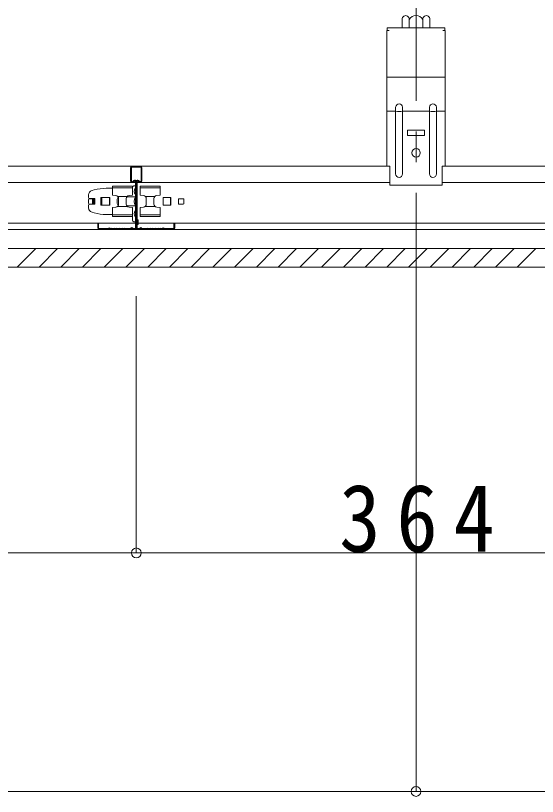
# Model space of a CAD drawing. Units: millimetres at full size, sheet at 1:20; details may follow other scales. Extents: x -4155 to 4045, y -2866 to 2834.
# Drawn here: x 1461 to 1800, y 540 to 1047 of the extents above; entities that cross this region are included whole.
import ezdxf

# ---------------------------------------------------------------- set-up
doc = ezdxf.new("R2010")
doc.units = ezdxf.units.MM
doc.header["$LTSCALE"] = 20
doc.linetypes.add('CHAIN1', pattern=[8, 5, -1, 1, -1])
for name, color, linetype, lineweight in [('1-0_断面', 7, 'Continuous', 9), ('1-1_寸法', 7, 'Continuous', 9), ('1-3_ＤＨクロス', 7, 'Continuous', 9)]:
    doc.layers.add(name, color=color, linetype=linetype, lineweight=lineweight)
doc.styles.add('ＭＳ ゴシック', font='')
doc.styles.get('ＭＳ ゴシック').set_extended_font_data('MS Gothic')

msp = doc.modelspace()

# ---------------------------------------------------------------- linework, layer by layer
at = {"layer": '1-0_断面', "color": 4, "linetype": 'CHAIN1'}
msp.add_line((1721.26, 2532.15), (1721.26, 872.35), dxfattribs=at)
at = {"layer": '1-0_断面'}
for p, q in [((1712.26, 1045.46), (1712.26, 1039.49)), ((1716.76, 1044.99), (1716.76, 1039.49)), ((1725.76, 1044.99), (1725.76, 1039.49)), ((1730.26, 1045.46), (1730.26, 1039.49)), ((1702.26, 1037.89), (1703.86, 1037.89)), ((1702.26, 1037.89), (1702.26, 949.69)), ((1702.46, 1037.89), (1702.46, 1039.49)), ((1740.06, 1039.49), (1702.46, 1039.49)), ((1738.66, 1037.89), (1740.26, 1037.89)), ((1740.06, 1037.89), (1740.06, 1039.49)), ((1740.26, 1037.89), (1740.26, 949.69)), ((1740.26, 1007.49), (1702.26, 1007.49)), ((1708.01, 985.26), (1702.26, 985.26)), ((1708.01, 988.04), (1708.01, 944.54)), ((1712.51, 988.04), (1712.51, 944.54)), ((1712.51, 985.26), (1730.01, 985.26)), ((1730.01, 988.04), (1730.01, 944.54)), ((1734.51, 988.04), (1734.51, 944.54)), ((1734.51, 985.26), (1740.26, 985.26)), ((1715.76, 973.09), (1726.76, 973.09)), ((1715.76, 969.59), (1715.76, 973.09)), ((1726.76, 973.09), (1726.76, 969.59)), ((1726.76, 969.59), (1715.76, 969.59)), ((838.26, 949.49), (1704.26, 949.49)), ((1704.26, 949.69), (1702.26, 949.69)), ((1704.26, 949.69), (1704.26, 937.29)), ((1738.26, 949.69), (1738.26, 937.29)), ((1740.26, 949.69), (1738.26, 949.69)), ((2604.26, 949.49), (1738.26, 949.49)), ((838.26, 938.89), (1704.26, 938.89)), ((1519.67, 935.19), (1523.76, 935.19)), ((1523.76, 930.69), (1523.76, 936.52)), ((1536.76, 936.52), (1523.76, 936.52)), ((1536.76, 935.49), (1523.76, 935.49)), ((1536.76, 930.69), (1536.76, 936.52)), ((1537.76, 936.69), (1538.76, 936.69)), ((1541.76, 936.52), (1541.76, 930.69)), ((1541.76, 936.52), (1554.76, 936.52)), ((1541.76, 935.49), (1554.76, 935.49)), ((1738.26, 937.29), (1704.26, 937.29)), ((1738.26, 938.89), (2604.26, 938.89)), ((1508.26, 930.89), (1508.26, 929.29)), ((1510.48, 933.78), (1511.9, 934.16)), ((1516.16, 929.24), (1516.66, 929.24)), ((1516.16, 924.14), (1516.16, 929.24)), ((1516.65, 929.19), (1516.65, 924.19)), ((1521.76, 929.19), (1516.65, 929.19)), ((1516.66, 929.24), (1516.66, 924.14)), ((1522.16, 929.24), (1516.66, 929.24)), ((1516.87, 929.19), (1516.87, 924.19)), ((1521.76, 924.19), (1521.76, 929.19)), ((1522.16, 924.14), (1522.16, 929.24)), ((1523.76, 930.69), (1525.93, 930.5)), ((1533.39, 929.96), (1527.13, 929.96)), ((1533.14, 929.69), (1538.76, 929.69)), ((1536.76, 930.69), (1534.58, 930.5)), ((1541.76, 930.69), (1543.93, 930.5)), ((1545.13, 929.96), (1551.39, 929.96)), ((1556.76, 924.19), (1556.76, 929.19)), ((1556.76, 929.19), (1561.86, 929.19)), ((1561.64, 929.19), (1561.64, 924.19)), ((1561.76, 929.19), (1561.76, 924.19)), ((1561.86, 929.19), (1561.86, 924.19)), ((1508.26, 927.94), (1508.26, 925.44)), ((1508.26, 922.49), (1508.26, 924.09)), ((1508.76, 928.44), (1511.76, 928.44)), ((1508.76, 924.94), (1511.76, 924.94)), ((1509.06, 928.49), (1512.26, 928.49)), ((1509.06, 924.89), (1512.26, 924.89)), ((1510.76, 928.44), (1510.76, 924.94)), ((1511.26, 928.44), (1511.26, 924.94)), ((1511.76, 928.44), (1511.76, 924.94)), ((1512.26, 928.49), (1512.26, 924.89)), ((1516.66, 924.14), (1516.16, 924.14)), ((1516.65, 924.19), (1521.76, 924.19)), ((1516.66, 924.14), (1522.16, 924.14)), ((1526.76, 927.69), (1526.76, 925.69)), ((1527.76, 928.5), (1527.76, 924.87)), ((1532.76, 928.5), (1532.76, 924.87)), ((1545.76, 928.5), (1545.76, 924.87)), ((1550.76, 928.5), (1550.76, 924.87)), ((1561.86, 924.19), (1556.76, 924.19)), ((1569.76, 928.44), (1566.76, 928.44)), ((1566.76, 928.44), (1566.76, 924.94)), ((1569.76, 924.94), (1566.76, 924.94)), ((1570.26, 927.94), (1570.26, 925.44)), ((1510.48, 919.59), (1511.9, 919.21)), ((1523.76, 922.69), (1525.93, 922.88)), ((1523.76, 922.69), (1523.76, 916.86)), ((1533.39, 923.41), (1527.13, 923.41)), ((1533.14, 923.69), (1538.76, 923.69)), ((1536.76, 922.69), (1534.58, 922.88)), ((1536.76, 922.69), (1536.76, 916.86)), ((1541.76, 922.69), (1543.93, 922.88)), ((1541.76, 922.69), (1541.76, 916.86)), ((1545.13, 923.41), (1551.39, 923.41)), ((1519.67, 918.19), (1523.76, 918.19)), ((1536.76, 917.89), (1523.76, 917.89)), ((1536.76, 916.86), (1523.76, 916.86)), ((1536.76, 918.19), (1536.76, 914.49)), ((1538.76, 914.59), (1540.46, 914.59)), ((1541.76, 917.89), (1554.76, 917.89)), ((1541.76, 916.86), (1554.76, 916.86)), ((3573.35, 912.49), (-149.9, 912.49)), ((1537.76, 913.49), (1538.76, 913.49)), ((-149.9, 908.49), (1721.26, 908.49)), ((1721.26, 908.49), (3573.35, 908.49)), ((-149.9, 895.99), (3573.35, 895.99)), ((1461.86, 883.99), (1473.86, 895.99)), ((1476.01, 883.99), (1488.01, 895.99)), ((1490.15, 883.99), (1502.15, 895.99)), ((1504.29, 883.99), (1516.29, 895.99)), ((1518.43, 883.99), (1530.43, 895.99)), ((1532.57, 883.99), (1544.57, 895.99)), ((1546.72, 883.99), (1558.72, 895.99)), ((1560.86, 883.99), (1572.86, 895.99)), ((1575, 883.99), (1587, 895.99)), ((1589.14, 883.99), (1601.14, 895.99)), ((1603.28, 883.99), (1615.28, 895.99)), ((1617.43, 883.99), (1629.43, 895.99)), ((1631.57, 883.99), (1643.57, 895.99)), ((1645.71, 883.99), (1657.71, 895.99)), ((1659.85, 883.99), (1671.85, 895.99)), ((1674, 883.99), (1686, 895.99)), ((1688.14, 883.99), (1700.14, 895.99)), ((1702.28, 883.99), (1714.28, 895.99)), ((1702.28, 883.99), (1714.28, 895.99)), ((1716.42, 883.99), (1728.42, 895.99)), ((1730.56, 883.99), (1742.56, 895.99)), ((1744.71, 883.99), (1756.71, 895.99)), ((1758.85, 883.99), (1770.85, 895.99)), ((1772.99, 883.99), (1784.99, 895.99)), ((1787.13, 883.99), (1799.13, 895.99)), ((-149.9, 883.99), (3573.35, 883.99))]:
    msp.add_line(p, q, dxfattribs=at)
for points in [[(1554.76, 936.52), (1554.76, 930.69), (1552.58, 930.5)], [(1554.76, 916.86), (1554.76, 922.69), (1552.58, 922.88)], [(1538.76, 911.59), (1540.46, 911.59), (1540.46, 914.59)]]:
    msp.add_lwpolyline(points, dxfattribs=at)
msp.add_circle((1721.26, 958.29), 2.75, dxfattribs=at)
for centre, radius, start, end in [((1714.51, 1045.22), 2.26, 353.9744, 186.0256), ((1721.26, 1042.19), 5.3, 31.8908, 148.1092), ((1728.01, 1045.22), 2.26, 353.9744, 186.0256), ((1710.26, 987.77), 2.27, 6.7329, 173.2671), ((1710.26, 1002.11), 17, 262.3961, 277.6039), ((1732.26, 987.77), 2.27, 6.7329, 173.2671), ((1732.26, 1002.11), 17, 262.3961, 277.6039), ((1710.26, 944.54), 2.25, 180, 0), ((1732.26, 944.54), 2.25, 180, 0), ((1519.67, 905.19), 30, 90, 105), ((1537.76, 935.69), 1, 90, 180), ((1540.86, 933.19), 2.9, 136.3972, 223.6028), ((1511.26, 930.89), 3, 105, 180), ((1509.06, 929.29), 0.8, 180, 270), ((1525.76, 928.5), 2, 0, 85), ((1528.76, 927.69), 2, 125.7767, 180), ((1534.76, 928.5), 2, 95, 180), ((1543.98, 926.69), 6.03, 150.1372, 209.8628), ((1543.76, 928.5), 2, 0, 85), ((1552.76, 928.5), 2, 95, 180), ((1508.76, 927.94), 0.5, 90, 180), ((1508.76, 925.44), 0.5, 180, 270), ((1509.06, 924.09), 0.8, 90, 180), ((1525.76, 924.87), 2, 275, 0), ((1528.76, 925.69), 2, 180, 234.2233), ((1534.76, 924.87), 2, 180, 265), ((1543.76, 924.87), 2, 275, 0), ((1552.76, 924.87), 2, 180, 265), ((1569.76, 927.94), 0.5, 0, 90), ((1569.76, 925.44), 0.5, 270, 0), ((1511.26, 922.49), 3, 180, 255), ((1519.67, 948.19), 30, 255, 270), ((1540.86, 918.69), 2.9, 136.3972, 223.6028), ((1537.76, 914.49), 1, 180, 270)]:
    msp.add_arc(centre, radius, start, end, dxfattribs=at)
at = {"layer": '1-1_寸法'}
for p, q in [((1721.26, 767.7), (1721.26, 872.35)), ((1539.26, 698.11), (1903.26, 698.11)), ((1721.26, 542.96), (2621.26, 542.96))]:
    msp.add_line(p, q, dxfattribs=at)
for points in [[(821.26, 542.96), (1721.26, 542.96), (1721.26, 864.97)], [(1175.26, 698.11), (1539.26, 698.11), (1539.26, 864.97)]]:
    msp.add_lwpolyline(points, dxfattribs=at)
for centre in [(1539.26, 698.11), (1721.26, 542.96)]:
    msp.add_circle(centre, 3.19, dxfattribs=at)
at = {"layer": '1-3_ＤＨクロス'}
for p, q in [((1536.61, 949.49), (1541.91, 949.49)), ((1535.61, 948.49), (1535.61, 939.89)), ((1536.11, 939.89), (1536.11, 948.49)), ((1536.61, 948.99), (1541.91, 948.99)), ((1542.41, 939.89), (1542.41, 948.49)), ((1542.91, 948.49), (1542.91, 939.89)), ((1536.98, 939.55), (1537.72, 940.29)), ((1537.31, 939.18), (1538.07, 939.94)), ((1538.76, 939.66), (1538.76, 909.49)), ((1539.26, 939.66), (1539.26, 909.49)), ((1539.76, 939.66), (1539.76, 909.49)), ((1541.2, 939.18), (1540.44, 939.94)), ((1541.53, 939.55), (1540.79, 940.29)), ((1539.26, 938.62), (1539.26, 909.49)), ((1514.26, 912.49), (1514.76, 912.49)), ((1514.26, 909.49), (1514.26, 912.49)), ((1514.76, 912.49), (1514.76, 909.49)), ((1515.26, 908.99), (1520.98, 908.99)), ((1521.26, 909.18), (1521.12, 909.05)), ((1521.61, 908.83), (1521.48, 908.69)), ((1521.9, 908.83), (1522.03, 908.69)), ((1522.39, 909.05), (1522.25, 909.18)), ((1522.69, 908.99), (1522.53, 908.99)), ((1523.82, 908.99), (1524.39, 908.99)), ((1525.52, 908.99), (1526.09, 908.99)), ((1527.22, 908.99), (1527.79, 908.99)), ((1528.92, 908.99), (1529.49, 908.99)), ((1530.62, 908.99), (1531.19, 908.99)), ((1535.2, 908.99), (1532.32, 908.99)), ((1535.51, 909.13), (1535.67, 909.32)), ((1536.05, 908.99), (1535.89, 908.81)), ((1536.66, 908.99), (1536.82, 908.81)), ((1537.2, 909.13), (1537.04, 909.32)), ((1538.26, 908.99), (1537.51, 908.99)), ((1540.26, 908.99), (1541, 908.99)), ((1541.31, 909.13), (1541.47, 909.32)), ((1541.85, 908.99), (1541.69, 908.81)), ((1542.46, 908.99), (1542.62, 908.81)), ((1543, 909.13), (1542.84, 909.32)), ((1543.31, 908.99), (1546.19, 908.99)), ((1547.89, 908.99), (1547.32, 908.99)), ((1549.59, 908.99), (1549.02, 908.99)), ((1551.29, 908.99), (1550.72, 908.99)), ((1552.99, 908.99), (1552.42, 908.99)), ((1554.69, 908.99), (1554.12, 908.99)), ((1555.82, 908.99), (1555.98, 908.99)), ((1556.12, 909.05), (1556.26, 909.18)), ((1556.61, 908.83), (1556.48, 908.69)), ((1556.9, 908.83), (1557.03, 908.69)), ((1557.25, 909.18), (1557.39, 909.05)), ((1563.26, 908.99), (1557.53, 908.99)), ((1564.26, 912.49), (1563.76, 912.49)), ((1563.76, 912.49), (1563.76, 909.49)), ((1564.26, 909.49), (1564.26, 912.49)), ((1515.26, 908.49), (1520.98, 908.49)), ((1522.69, 908.49), (1522.53, 908.49)), ((1523.82, 908.49), (1524.39, 908.49)), ((1526.09, 908.49), (1525.52, 908.49)), ((1527.79, 908.49), (1527.22, 908.49)), ((1528.92, 908.49), (1529.49, 908.49)), ((1531.19, 908.49), (1530.62, 908.49)), ((1532.32, 908.49), (1535.19, 908.49)), ((1537.51, 908.49), (1538.26, 908.49)), ((1541, 908.49), (1540.26, 908.49)), ((1546.19, 908.49), (1543.32, 908.49)), ((1547.32, 908.49), (1547.89, 908.49)), ((1549.02, 908.49), (1549.59, 908.49)), ((1550.72, 908.49), (1551.29, 908.49)), ((1552.42, 908.49), (1552.99, 908.49)), ((1554.12, 908.49), (1554.69, 908.49)), ((1555.82, 908.49), (1555.98, 908.49)), ((1563.26, 908.49), (1557.53, 908.49))]:
    msp.add_line(p, q, dxfattribs=at)
for centre, radius, start, end in [((1536.61, 948.49), 1, 90, 180), ((1541.91, 948.49), 1, 0, 90), ((1536.61, 948.49), 0.5, 90, 180), ((1541.91, 948.49), 0.5, 0, 90), ((1536.61, 939.89), 1, 180, 315), ((1536.61, 939.89), 0.5, 180, 317.848), ((1538.36, 939.66), 0.9, 0, 135), ((1538.36, 939.66), 0.4, 0, 135), ((1540.16, 939.66), 0.9, 45, 180), ((1540.16, 939.66), 0.4, 45, 180), ((1541.91, 939.89), 1, 225, 0), ((1541.91, 939.89), 0.5, 222.152, 0), ((1515.26, 909.49), 1, 180, 270), ((1515.26, 909.49), 0.5, 180, 270), ((1520.98, 909.19), 0.2, 270, 315), ((1521.76, 908.69), 0.7, 45, 135), ((1521.76, 908.69), 0.2, 45, 135), ((1522.53, 909.19), 0.2, 225, 270), ((1522.69, 909.19), 0.2, 270, 308.9424), ((1523.26, 908.49), 0.7, 51.0576, 128.9424), ((1523.82, 909.19), 0.2, 231.0576, 270), ((1524.39, 909.19), 0.2, 270, 308.9424), ((1524.96, 908.49), 0.7, 51.0576, 128.9424), ((1525.52, 909.19), 0.2, 231.0576, 270), ((1526.09, 909.19), 0.2, 270, 308.9424), ((1526.66, 908.49), 0.7, 51.0576, 128.9424), ((1527.22, 909.19), 0.2, 231.0576, 270), ((1527.79, 909.19), 0.2, 270, 308.9424), ((1528.36, 908.49), 0.7, 51.0576, 128.9424), ((1528.92, 909.19), 0.2, 231.0576, 270), ((1529.49, 909.19), 0.2, 270, 308.9424), ((1530.06, 908.49), 0.7, 51.0576, 128.9424), ((1530.62, 909.19), 0.2, 231.0576, 270), ((1531.19, 909.19), 0.2, 270, 308.9424), ((1531.76, 908.49), 0.7, 51.0576, 128.9424), ((1532.32, 909.19), 0.2, 231.0576, 270), ((1535.2, 909.39), 0.4, 270, 320), ((1536.36, 908.74), 0.9, 40, 140), ((1536.36, 908.74), 0.4, 40, 140), ((1537.51, 909.39), 0.4, 220, 270), ((1538.26, 909.49), 1, 270, 0), ((1538.26, 909.49), 0.5, 270, 0), ((1540.26, 909.49), 1, 180, 270), ((1540.26, 909.49), 0.5, 180, 270), ((1541, 909.39), 0.4, 270, 320), ((1542.16, 908.74), 0.9, 40, 140), ((1542.16, 908.74), 0.4, 40, 140), ((1543.31, 909.39), 0.4, 220, 270), ((1546.19, 909.19), 0.2, 270, 308.9424), ((1546.76, 908.49), 0.7, 51.0576, 128.9424), ((1547.32, 909.19), 0.2, 231.0576, 270), ((1547.89, 909.19), 0.2, 270, 308.9424), ((1548.46, 908.49), 0.7, 51.0576, 128.9424), ((1549.02, 909.19), 0.2, 231.0576, 270), ((1549.59, 909.19), 0.2, 270, 308.9424), ((1550.16, 908.49), 0.7, 51.0576, 128.9424), ((1550.72, 909.19), 0.2, 231.0576, 270), ((1551.29, 909.19), 0.2, 270, 308.9424), ((1551.86, 908.49), 0.7, 51.0576, 128.9424), ((1552.42, 909.19), 0.2, 231.0576, 270), ((1552.99, 909.19), 0.2, 270, 308.9424), ((1553.56, 908.49), 0.7, 51.0576, 128.9424), ((1554.12, 909.19), 0.2, 231.0576, 270), ((1554.69, 909.19), 0.2, 270, 308.9424), ((1555.26, 908.49), 0.7, 51.0576, 128.9424), ((1555.82, 909.19), 0.2, 231.0576, 270), ((1555.98, 909.19), 0.2, 270, 315), ((1556.76, 908.69), 0.7, 45, 135), ((1556.76, 908.69), 0.2, 45, 135), ((1557.53, 909.19), 0.2, 225, 270), ((1563.26, 909.49), 1, 270, 0), ((1563.26, 909.49), 0.5, 270, 0), ((1520.98, 909.19), 0.7, 270, 315), ((1522.53, 909.19), 0.7, 225, 270), ((1522.69, 909.19), 0.7, 270, 308.9424), ((1523.26, 908.49), 0.2, 53.1301, 128.9424), ((1523.82, 909.19), 0.7, 231.0576, 270), ((1524.39, 909.19), 0.7, 270, 308.9424), ((1524.96, 908.49), 0.2, 51.0576, 126.8699), ((1525.52, 909.19), 0.7, 231.0576, 270), ((1526.09, 909.19), 0.7, 270, 308.9424), ((1526.66, 908.49), 0.2, 51.0576, 126.8699), ((1527.22, 909.19), 0.7, 231.0576, 270), ((1527.79, 909.19), 0.7, 270, 308.9424), ((1528.36, 908.49), 0.2, 51.0576, 126.8699), ((1528.92, 909.19), 0.7, 231.0576, 270), ((1529.49, 909.19), 0.7, 270, 308.9424), ((1530.06, 908.49), 0.2, 51.0576, 126.8699), ((1530.62, 909.19), 0.7, 231.0576, 270), ((1531.19, 909.19), 0.7, 270, 308.9424), ((1531.76, 908.49), 0.2, 51.0576, 126.8699), ((1532.32, 909.19), 0.7, 231.0576, 270), ((1535.2, 909.39), 0.9, 270, 320), ((1537.51, 909.39), 0.9, 220, 270), ((1541, 909.39), 0.9, 270, 320), ((1543.31, 909.39), 0.9, 220, 270), ((1546.19, 909.19), 0.7, 270, 308.9424), ((1546.76, 908.49), 0.2, 53.1301, 128.9424), ((1547.32, 909.19), 0.7, 231.0576, 270), ((1547.89, 909.19), 0.7, 270, 308.9424), ((1548.46, 908.49), 0.2, 53.1301, 128.9424), ((1549.02, 909.19), 0.7, 231.0576, 270), ((1549.59, 909.19), 0.7, 270, 308.9424), ((1550.16, 908.49), 0.2, 53.1301, 128.9424), ((1550.72, 909.19), 0.7, 231.0576, 270), ((1551.29, 909.19), 0.7, 270, 308.9424), ((1551.86, 908.49), 0.2, 53.1301, 128.9424), ((1552.42, 909.19), 0.7, 231.0576, 270), ((1552.99, 909.19), 0.7, 270, 308.9424), ((1553.56, 908.49), 0.2, 53.1301, 128.9424), ((1554.12, 909.19), 0.7, 231.0576, 270), ((1554.69, 909.19), 0.7, 270, 308.9424), ((1555.26, 908.49), 0.2, 51.0576, 126.8699), ((1555.82, 909.19), 0.7, 231.0576, 270), ((1555.98, 909.19), 0.7, 270, 315), ((1557.53, 909.19), 0.7, 225, 270)]:
    msp.add_arc(centre, radius, start, end, dxfattribs=at)

# ---------------------------------------------------------------- texts
at = {"layer": '1-1_寸法', "insert": (1671.26, 698.11), "char_height": 43.99, "attachment_point": 7, "style": 'ＭＳ ゴシック'}
msp.add_mtext('\\T1.38;\\W0.9;364', dxfattribs=at)

doc.saveas('drawing.dxf')
